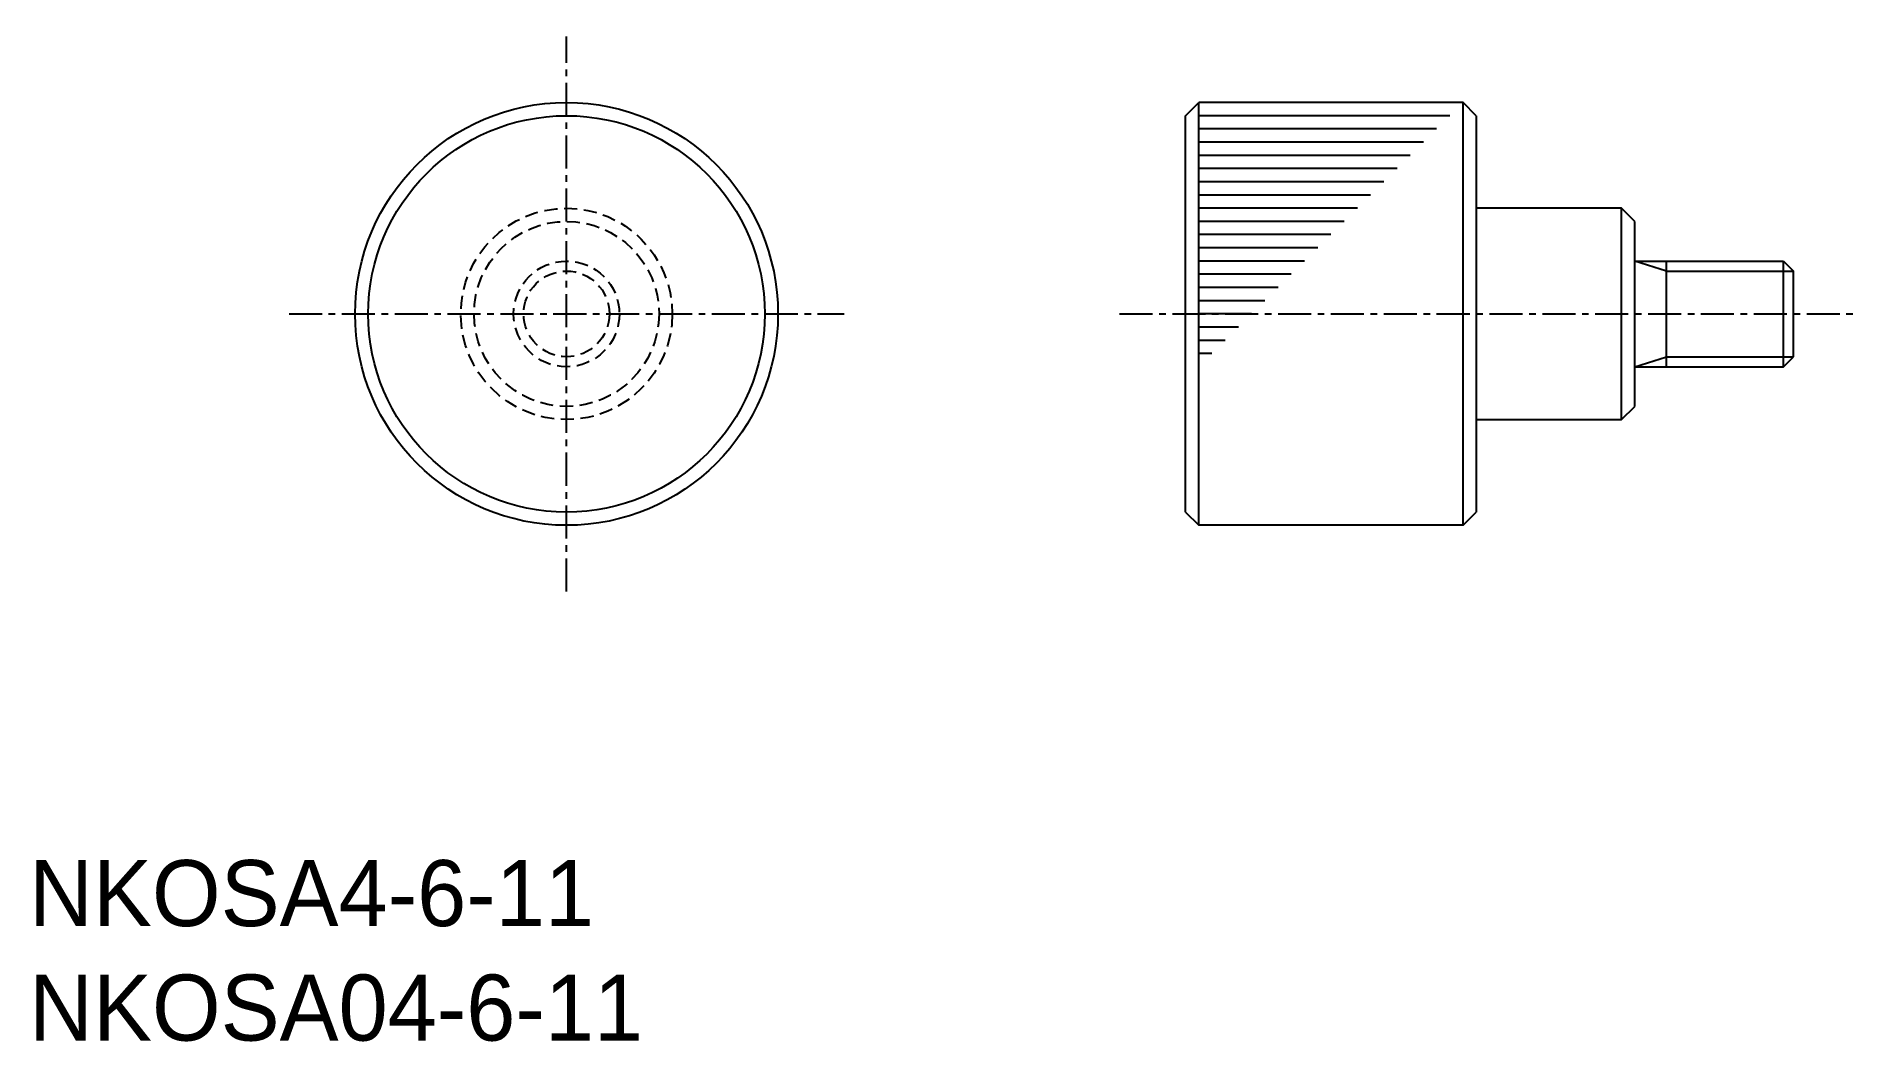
# Model space of a CAD drawing. Extents: x 0.3 to 69.2, y 0 to 38.
import ezdxf

# ---------------------------------------------------------------- set-up
doc = ezdxf.new("R2010")
doc.units = 0
doc.linetypes.add('CENTER', pattern=[2, 1.25, -0.25, 0.25, -0.25])
doc.linetypes.add('DASHED', pattern=[0.75, 0.5, -0.25])
doc.layers.get('0').update_dxf_attribs({"linetype": 'CONTINUOUS'})
doc.layers.add('CENTER', color=1, linetype='CENTER')

msp = doc.modelspace()

# ---------------------------------------------------------------- linework, layer by layer
at = {"color": 7, "linetype": 'CONTINUOUS'}
for p, q in [((43.75, 35), (44.25, 35.5)), ((54.25, 35.5), (44.25, 35.5)), ((44.25, 19.5), (44.25, 35.5)), ((54.25, 19.5), (54.25, 35.5)), ((54.75, 35), (54.25, 35.5)), ((43.75, 20), (43.75, 35)), ((53.75, 35), (44.25, 35)), ((53.25, 34.5), (44.25, 34.5)), ((54.75, 35), (54.75, 20)), ((52.75, 34), (44.25, 34)), ((52.25, 33.5), (44.25, 33.5)), ((51.75, 33), (44.25, 33)), ((51.25, 32.5), (44.25, 32.5)), ((50.75, 32), (44.25, 32)), ((50.25, 31.5), (44.25, 31.5)), ((60.25, 31.5), (54.75, 31.5)), ((60.25, 23.5), (60.25, 31.5)), ((60.75, 31), (60.25, 31.5)), ((49.75, 31), (44.25, 31)), ((49.25, 30.5), (44.25, 30.5)), ((60.75, 24), (60.75, 31)), ((48.75, 30), (44.25, 30)), ((48.25, 29.5), (44.25, 29.5)), ((47.75, 29), (44.25, 29)), ((60.75, 29.5), (66.371, 29.5)), ((61.95, 25.5), (61.95, 29.5)), ((66.371, 25.5), (66.371, 29.5)), ((66.371, 29.5), (66.75, 29.121)), ((66.75, 25.879), (66.75, 29.121)), ((47.25, 28.5), (44.25, 28.5)), ((46.75, 28), (44.25, 28)), ((46.25, 27.5), (44.25, 27.5)), ((45.75, 27), (44.25, 27)), ((45.25, 27), (44.25, 27)), ((66.75, 27.5), (66.75, 27.5)), ((45.25, 26.5), (44.25, 26.5)), ((66.75, 26.375), (66.75, 26.375)), ((44.75, 26), (44.25, 26)), ((66.371, 25.5), (66.75, 25.879)), ((60.75, 25.5), (66.371, 25.5)), ((54.75, 23.5), (60.25, 23.5)), ((60.25, 23.5), (60.75, 24)), ((43.75, 20), (44.25, 19.5)), ((54.25, 19.5), (44.25, 19.5)), ((54.25, 19.5), (54.75, 20))]:
    msp.add_line(p, q, dxfattribs=at)
at = {"color": 3, "linetype": 'CONTINUOUS'}
for p, q in [((61.95, 29.121), (60.75, 29.5)), ((61.95, 29.121), (66.75, 29.121)), ((60.75, 25.5), (61.95, 25.879)), ((61.95, 25.879), (66.75, 25.879))]:
    msp.add_line(p, q, dxfattribs=at)
at = {"color": 7, "linetype": 'CONTINUOUS'}
for radius in [8, 7.5]:
    msp.add_circle((20.329, 27.5), radius, dxfattribs=at)
at = {"color": 3, "linetype": 'DASHED'}
for radius in [4, 3.5, 2, 1.621]:
    msp.add_circle((20.329, 27.5), radius, dxfattribs=at)
at = {"layer": 'CENTER', "color": 1, "linetype": 'CENTER'}
for p, q in [((20.329, 17), (20.329, 38)), ((9.829, 27.5), (30.829, 27.5)), ((41.25, 27.5), (69.25, 27.5))]:
    msp.add_line(p, q, dxfattribs=at)

# ---------------------------------------------------------------- texts
at = {"color": 7, "linetype": 'CONTINUOUS'}
for s, p in [('NKOSA4-6-11', (0, 4.332)), ('NKOSA04-6-11', (0, 0))]:
    msp.add_text(s, height=2.5, dxfattribs=at).set_placement(p)

doc.saveas('drawing.dxf')
